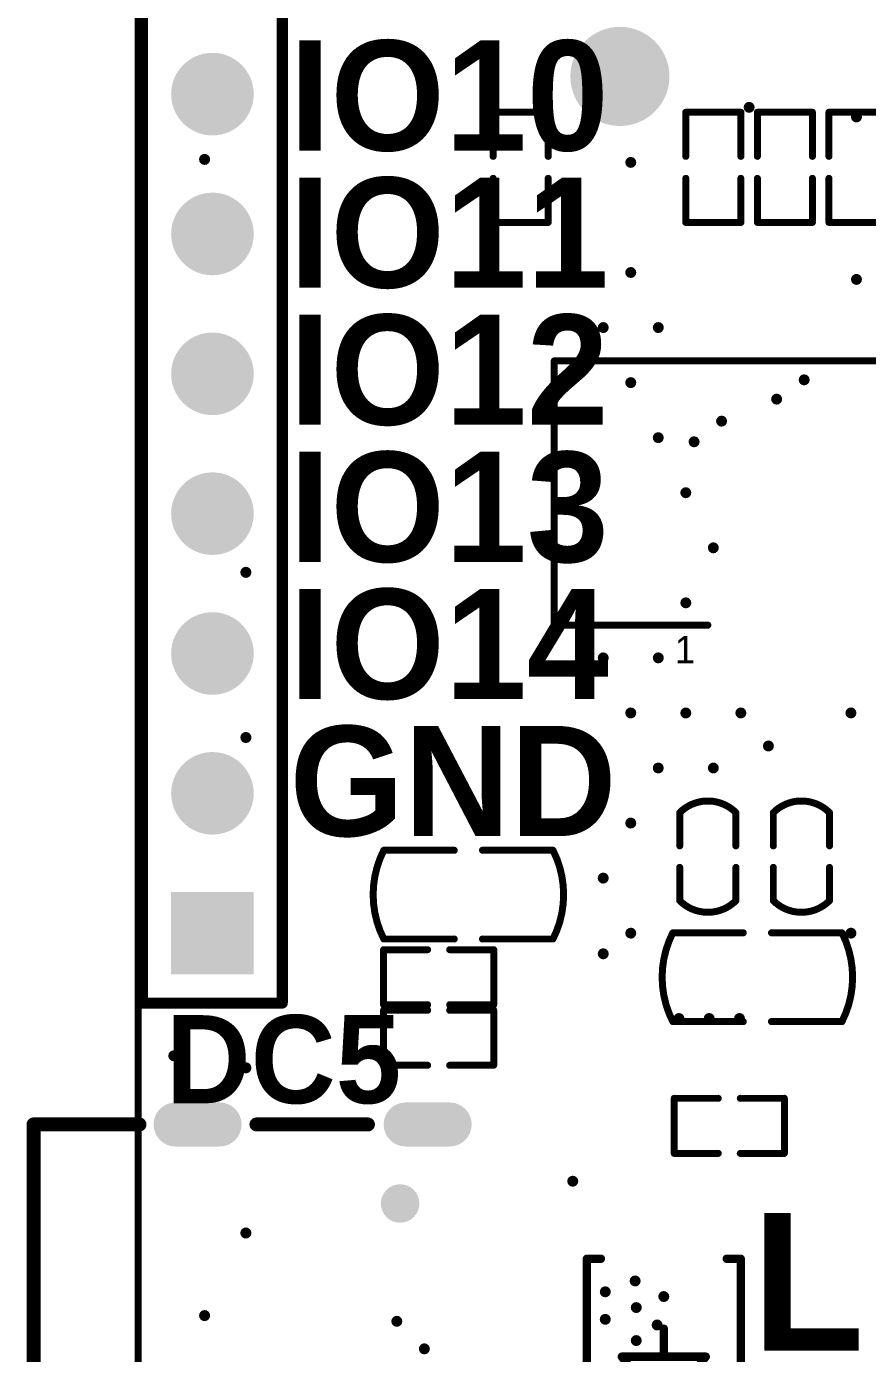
# Model space of a CAD drawing. Header units: millimetres. Extents: x -95 to 44, y -26 to 123.
# Drawn here: x -4.08 to 11.2, y 59.37 to 83.47 of the extents above; entities that cross this region are included whole.
import ezdxf

# ---------------------------------------------------------------- set-up
doc = ezdxf.new("R2010")
doc.units = ezdxf.units.MM
for name, color, linetype in [('KeepOutLayer', 6, 'Continuous'), ('MultiLayer', 9, 'Continuous'), ('PadHoleLayer', 156, 'Continuous'), ('TopOverlay', 2, 'Continuous'), ('ViaHoleLayer', 16, 'Continuous')]:
    doc.layers.add(name, color=color, linetype=linetype)
doc.styles.add('阿里巴巴普惠体 Heavy', font='', dxfattribs={"height": 0.2})
doc.styles.get('阿里巴巴普惠体 Heavy').set_extended_font_data('阿里巴巴普惠体 Heavy', bold=True)

# ---------------------------------------------------------------- blocks, each defined once
blk = doc.blocks.new('R0402_1')
at = {"layer": 'TopOverlay', "const_width": 0.127}
for points in [[(-0.51, 0.5), (-0.51, -0.5)], [(0.29, 0.5), (-0.478, 0.5)], [(1.472, 0.5), (0.69, 0.5)], [(1.49, 0.5), (1.49, -0.5)], [(0.29, -0.5), (-0.478, -0.5)], [(1.472, -0.5), (0.69, -0.5)]]:
    blk.add_lwpolyline(points, dxfattribs=at)
at = {"layer": 'TopOverlay', "const_width": 0.0635}
for points in [[(-0.542, 0.5, 1), (-0.478, 0.5, 1)], [(-0.51, 0.5, 1), (-0.446, 0.5, 1)], [(0.258, 0.5, 1), (0.322, 0.5, 1)], [(0.658, 0.5, 1), (0.722, 0.5, 1)], [(1.44, 0.5, 1), (1.504, 0.5, 1)], [(1.458, 0.5, 1), (1.522, 0.5, 1)], [(-0.542, -0.5, 1), (-0.478, -0.5, 1)], [(-0.51, -0.5, 1), (-0.446, -0.5, 1)], [(0.258, -0.5, 1), (0.322, -0.5, 1)], [(0.658, -0.5, 1), (0.722, -0.5, 1)], [(1.44, -0.5, 1), (1.504, -0.5, 1)], [(1.458, -0.5, 1), (1.522, -0.5, 1)]]:
    blk.add_lwpolyline(points, format="xyb", close=True, dxfattribs=at)
blk = doc.blocks.new('C0603_14')
at = {"layer": 'TopOverlay', "const_width": 0.127}
for points in [[(-1.537, -0.806, -0.239632), (-1.537, 0.806)], [(1.537, 0.806, -0.239632), (1.537, -0.806)]]:
    blk.add_lwpolyline(points, format="xyb", dxfattribs=at)
for points in [[(-1.537, 0.806), (-0.256, 0.806)], [(0.256, 0.806), (1.537, 0.806)], [(-1.537, -0.806), (-0.256, -0.806)], [(0.256, -0.806), (1.537, -0.806)]]:
    blk.add_lwpolyline(points, dxfattribs=at)
at = {"layer": 'TopOverlay', "const_width": 0.0635}
for points in [[(-1.568, 0.806, 1), (-1.505, 0.806, 1)], [(-1.568, 0.806, 1), (-1.505, 0.806, 1)], [(-0.288, 0.806, 1), (-0.224, 0.806, 1)], [(0.224, 0.806, 1), (0.288, 0.806, 1)], [(1.505, 0.806, 1), (1.568, 0.806, 1)], [(1.505, 0.806, 1), (1.568, 0.806, 1)], [(-1.568, -0.806, 1), (-1.505, -0.806, 1)], [(-1.568, -0.806, 1), (-1.505, -0.806, 1)], [(-0.288, -0.806, 1), (-0.224, -0.806, 1)], [(0.224, -0.806, 1), (0.288, -0.806, 1)], [(1.505, -0.806, 1), (1.568, -0.806, 1)], [(1.505, -0.806, 1), (1.568, -0.806, 1)]]:
    blk.add_lwpolyline(points, format="xyb", close=True, dxfattribs=at)
blk = doc.blocks.new('DO_214AC_24')
at = {"layer": 'TopOverlay', "const_width": 0.1524}
for points in [[(2.286, 1.397), (-2.286, 1.397)], [(-2.286, 1.143), (-2.286, 1.397)], [(2.286, 1.143), (2.286, 1.397)], [(0.508, 0), (-0.508, 0.762)], [(-0.508, -0.762), (-0.508, 0.762)], [(0.508, -0.762), (0.508, 0.762)], [(-0.508, 0), (-1.016, 0)], [(-0.508, -0.762), (0.508, 0)], [(1.016, 0), (0.508, 0)], [(-2.286, -1.397), (-2.286, -1.143)], [(2.286, -1.397), (2.286, -1.143)], [(2.286, -1.397), (-2.286, -1.397)]]:
    blk.add_lwpolyline(points, dxfattribs=at)
at = {"layer": 'TopOverlay', "const_width": 0.0762}
for points in [[(-2.3241, 1.397, 1), (-2.2479, 1.397, 1)], [(-2.3241, 1.397, 1), (-2.2479, 1.397, 1)], [(2.2479, 1.397, 1), (2.3241, 1.397, 1)], [(2.2479, 1.397, 1), (2.3241, 1.397, 1)], [(-2.3241, 1.143, 1), (-2.2479, 1.143, 1)], [(2.2479, 1.143, 1), (2.3241, 1.143, 1)], [(-0.5461, 0.762, 1), (-0.4699, 0.762, 1)], [(-0.5461, 0.762, 1), (-0.4699, 0.762, 1)], [(0.4699, 0.762, 1), (0.5461, 0.762, 1)], [(-1.0541, 0, 1), (-0.9779, 0, 1)], [(-0.5461, 0, 1), (-0.4699, 0, 1)], [(0.4699, 0, 1), (0.5461, 0, 1)], [(0.4699, 0, 1), (0.5461, 0, 1)], [(0.4699, 0, 1), (0.5461, 0, 1)], [(0.9779, 0, 1), (1.0541, 0, 1)], [(-0.5461, -0.762, 1), (-0.4699, -0.762, 1)], [(-0.5461, -0.762, 1), (-0.4699, -0.762, 1)], [(0.4699, -0.762, 1), (0.5461, -0.762, 1)], [(-2.3241, -1.143, 1), (-2.2479, -1.143, 1)], [(2.2479, -1.143, 1), (2.3241, -1.143, 1)], [(-2.3241, -1.397, 1), (-2.2479, -1.397, 1)], [(-2.3241, -1.397, 1), (-2.2479, -1.397, 1)], [(2.2479, -1.397, 1), (2.3241, -1.397, 1)], [(2.2479, -1.397, 1), (2.3241, -1.397, 1)]]:
    blk.add_lwpolyline(points, format="xyb", close=True, dxfattribs=at)
blk = doc.blocks.new('R0402_53')
at = {"layer": 'TopOverlay', "const_width": 0.127}
for points in [[(-0.51, 0.5), (-0.51, -0.5)], [(0.29, 0.5), (-0.478, 0.5)], [(1.472, 0.5), (0.69, 0.5)], [(1.49, 0.5), (1.49, -0.5)], [(0.29, -0.5), (-0.478, -0.5)], [(1.472, -0.5), (0.69, -0.5)]]:
    blk.add_lwpolyline(points, dxfattribs=at)
at = {"layer": 'TopOverlay', "const_width": 0.0635}
for points in [[(-0.542, 0.5, 1), (-0.478, 0.5, 1)], [(-0.51, 0.5, 1), (-0.446, 0.5, 1)], [(0.258, 0.5, 1), (0.322, 0.5, 1)], [(0.658, 0.5, 1), (0.722, 0.5, 1)], [(1.44, 0.5, 1), (1.504, 0.5, 1)], [(1.458, 0.5, 1), (1.522, 0.5, 1)], [(-0.542, -0.5, 1), (-0.478, -0.5, 1)], [(-0.51, -0.5, 1), (-0.446, -0.5, 1)], [(0.258, -0.5, 1), (0.322, -0.5, 1)], [(0.658, -0.5, 1), (0.722, -0.5, 1)], [(1.44, -0.5, 1), (1.504, -0.5, 1)], [(1.458, -0.5, 1), (1.522, -0.5, 1)]]:
    blk.add_lwpolyline(points, format="xyb", close=True, dxfattribs=at)
blk = doc.blocks.new('R0402_54')
at = {"layer": 'TopOverlay', "const_width": 0.127}
for points in [[(-0.51, 0.5), (-0.51, -0.5)], [(0.29, 0.5), (-0.478, 0.5)], [(1.472, 0.5), (0.69, 0.5)], [(1.49, 0.5), (1.49, -0.5)], [(0.29, -0.5), (-0.478, -0.5)], [(1.472, -0.5), (0.69, -0.5)]]:
    blk.add_lwpolyline(points, dxfattribs=at)
at = {"layer": 'TopOverlay', "const_width": 0.0635}
for points in [[(-0.542, 0.5, 1), (-0.478, 0.5, 1)], [(-0.51, 0.5, 1), (-0.446, 0.5, 1)], [(0.258, 0.5, 1), (0.322, 0.5, 1)], [(0.658, 0.5, 1), (0.722, 0.5, 1)], [(1.44, 0.5, 1), (1.504, 0.5, 1)], [(1.458, 0.5, 1), (1.522, 0.5, 1)], [(-0.542, -0.5, 1), (-0.478, -0.5, 1)], [(-0.51, -0.5, 1), (-0.446, -0.5, 1)], [(0.258, -0.5, 1), (0.322, -0.5, 1)], [(0.658, -0.5, 1), (0.722, -0.5, 1)], [(1.44, -0.5, 1), (1.504, -0.5, 1)], [(1.458, -0.5, 1), (1.522, -0.5, 1)]]:
    blk.add_lwpolyline(points, format="xyb", close=True, dxfattribs=at)
blk = doc.blocks.new('R0402_66')
at = {"layer": 'TopOverlay', "const_width": 0.127}
for points in [[(-0.51, 0.5), (-0.51, -0.5)], [(-0.478, 0.5), (0.29, 0.5)], [(0.69, 0.5), (1.472, 0.5)], [(1.49, 0.5), (1.49, -0.5)], [(-0.478, -0.5), (0.29, -0.5)], [(0.69, -0.5), (1.472, -0.5)]]:
    blk.add_lwpolyline(points, dxfattribs=at)
at = {"layer": 'TopOverlay', "const_width": 0.0635}
for points in [[(-0.542, 0.5, 1), (-0.478, 0.5, 1)], [(-0.51, 0.5, 1), (-0.446, 0.5, 1)], [(0.258, 0.5, 1), (0.322, 0.5, 1)], [(0.658, 0.5, 1), (0.722, 0.5, 1)], [(1.44, 0.5, 1), (1.504, 0.5, 1)], [(1.458, 0.5, 1), (1.522, 0.5, 1)], [(-0.542, -0.5, 1), (-0.478, -0.5, 1)], [(-0.51, -0.5, 1), (-0.446, -0.5, 1)], [(0.258, -0.5, 1), (0.322, -0.5, 1)], [(0.658, -0.5, 1), (0.722, -0.5, 1)], [(1.44, -0.5, 1), (1.504, -0.5, 1)], [(1.458, -0.5, 1), (1.522, -0.5, 1)]]:
    blk.add_lwpolyline(points, format="xyb", close=True, dxfattribs=at)
blk = doc.blocks.new('R0402_68')
at = {"layer": 'TopOverlay', "const_width": 0.127}
for points in [[(-0.51, 0.5), (-0.51, -0.5)], [(-0.478, 0.5), (0.29, 0.5)], [(0.69, 0.5), (1.472, 0.5)], [(1.49, 0.5), (1.49, -0.5)], [(-0.478, -0.5), (0.29, -0.5)], [(0.69, -0.5), (1.472, -0.5)]]:
    blk.add_lwpolyline(points, dxfattribs=at)
at = {"layer": 'TopOverlay', "const_width": 0.0635}
for points in [[(-0.542, 0.5, 1), (-0.478, 0.5, 1)], [(-0.51, 0.5, 1), (-0.446, 0.5, 1)], [(0.258, 0.5, 1), (0.322, 0.5, 1)], [(0.658, 0.5, 1), (0.722, 0.5, 1)], [(1.44, 0.5, 1), (1.504, 0.5, 1)], [(1.458, 0.5, 1), (1.522, 0.5, 1)], [(-0.542, -0.5, 1), (-0.478, -0.5, 1)], [(-0.51, -0.5, 1), (-0.446, -0.5, 1)], [(0.258, -0.5, 1), (0.322, -0.5, 1)], [(0.658, -0.5, 1), (0.722, -0.5, 1)], [(1.44, -0.5, 1), (1.504, -0.5, 1)], [(1.458, -0.5, 1), (1.522, -0.5, 1)]]:
    blk.add_lwpolyline(points, format="xyb", close=True, dxfattribs=at)
blk = doc.blocks.new('R0402_69')
at = {"layer": 'TopOverlay', "const_width": 0.127}
for points in [[(-0.51, 0.5), (-0.51, -0.5)], [(-0.478, 0.5), (0.29, 0.5)], [(0.69, 0.5), (1.472, 0.5)], [(1.49, 0.5), (1.49, -0.5)], [(-0.478, -0.5), (0.29, -0.5)], [(0.69, -0.5), (1.472, -0.5)]]:
    blk.add_lwpolyline(points, dxfattribs=at)
at = {"layer": 'TopOverlay', "const_width": 0.0635}
for points in [[(-0.542, 0.5, 1), (-0.478, 0.5, 1)], [(-0.51, 0.5, 1), (-0.446, 0.5, 1)], [(0.258, 0.5, 1), (0.322, 0.5, 1)], [(0.658, 0.5, 1), (0.722, 0.5, 1)], [(1.44, 0.5, 1), (1.504, 0.5, 1)], [(1.458, 0.5, 1), (1.522, 0.5, 1)], [(-0.542, -0.5, 1), (-0.478, -0.5, 1)], [(-0.51, -0.5, 1), (-0.446, -0.5, 1)], [(0.258, -0.5, 1), (0.322, -0.5, 1)], [(0.658, -0.5, 1), (0.722, -0.5, 1)], [(1.44, -0.5, 1), (1.504, -0.5, 1)], [(1.458, -0.5, 1), (1.522, -0.5, 1)]]:
    blk.add_lwpolyline(points, format="xyb", close=True, dxfattribs=at)
blk = doc.blocks.new('R0402_70')
at = {"layer": 'TopOverlay', "const_width": 0.127}
for points in [[(-0.51, 0.5), (-0.51, -0.5)], [(-0.478, 0.5), (0.29, 0.5)], [(0.69, 0.5), (1.472, 0.5)], [(1.49, 0.5), (1.49, -0.5)], [(-0.478, -0.5), (0.29, -0.5)], [(0.69, -0.5), (1.472, -0.5)]]:
    blk.add_lwpolyline(points, dxfattribs=at)
at = {"layer": 'TopOverlay', "const_width": 0.0635}
for points in [[(-0.542, 0.5, 1), (-0.478, 0.5, 1)], [(-0.51, 0.5, 1), (-0.446, 0.5, 1)], [(0.258, 0.5, 1), (0.322, 0.5, 1)], [(0.658, 0.5, 1), (0.722, 0.5, 1)], [(1.44, 0.5, 1), (1.504, 0.5, 1)], [(1.458, 0.5, 1), (1.522, 0.5, 1)], [(-0.542, -0.5, 1), (-0.478, -0.5, 1)], [(-0.51, -0.5, 1), (-0.446, -0.5, 1)], [(0.258, -0.5, 1), (0.322, -0.5, 1)], [(0.658, -0.5, 1), (0.722, -0.5, 1)], [(1.44, -0.5, 1), (1.504, -0.5, 1)], [(1.458, -0.5, 1), (1.522, -0.5, 1)]]:
    blk.add_lwpolyline(points, format="xyb", close=True, dxfattribs=at)
blk = doc.blocks.new('BAT_18650_B_87')
at = {"layer": 'MultiLayer'}
h = blk.add_hatch(color=9, dxfattribs=at)
edge = h.paths.add_edge_path()
edge.add_arc((35.461, 7.697), 0.9, 0, 360)
at = {"layer": 'PadHoleLayer'}
h = blk.add_hatch(color=156, dxfattribs=at)
edge = h.paths.add_edge_path()
edge.add_arc((35.461, 7.697), 0.9, 0, 360)
blk = doc.blocks.new('HDR1X16_88')
at = {"layer": 'MultiLayer'}
blk.add_hatch(color=9, dxfattribs=at).paths.add_polyline_path([(-0.75, 0.75), (0.75, 0.75), (0.75, -0.75), (-0.75, -0.75)])
h = blk.add_hatch(color=9, dxfattribs=at)
edge = h.paths.add_edge_path()
edge.add_arc((2.54, 0), 0.75, 0, 360)
h = blk.add_hatch(color=9, dxfattribs=at)
edge = h.paths.add_edge_path()
edge.add_arc((5.08, 0), 0.75, 0, 360)
h = blk.add_hatch(color=9, dxfattribs=at)
edge = h.paths.add_edge_path()
edge.add_arc((7.62, 0), 0.75, 0, 360)
h = blk.add_hatch(color=9, dxfattribs=at)
edge = h.paths.add_edge_path()
edge.add_arc((10.16, 0), 0.75, 0, 360)
h = blk.add_hatch(color=9, dxfattribs=at)
edge = h.paths.add_edge_path()
edge.add_arc((12.7, 0), 0.75, 0, 360)
h = blk.add_hatch(color=9, dxfattribs=at)
edge = h.paths.add_edge_path()
edge.add_arc((15.24, 0), 0.75, 0, 360)
at = {"layer": 'PadHoleLayer'}
h = blk.add_hatch(color=156, dxfattribs=at)
edge = h.paths.add_edge_path()
edge.add_arc((0, 0), 0.45, 0, 360)
h = blk.add_hatch(color=156, dxfattribs=at)
edge = h.paths.add_edge_path()
edge.add_arc((2.54, 0), 0.45, 0, 360)
h = blk.add_hatch(color=156, dxfattribs=at)
edge = h.paths.add_edge_path()
edge.add_arc((5.08, 0), 0.45, 0, 360)
h = blk.add_hatch(color=156, dxfattribs=at)
edge = h.paths.add_edge_path()
edge.add_arc((7.62, 0), 0.45, 0, 360)
h = blk.add_hatch(color=156, dxfattribs=at)
edge = h.paths.add_edge_path()
edge.add_arc((10.16, 0), 0.45, 0, 360)
h = blk.add_hatch(color=156, dxfattribs=at)
edge = h.paths.add_edge_path()
edge.add_arc((12.7, 0), 0.45, 0, 360)
h = blk.add_hatch(color=156, dxfattribs=at)
edge = h.paths.add_edge_path()
edge.add_arc((15.24, 0), 0.45, 0, 360)
at = {"layer": 'TopOverlay', "const_width": 0.2}
for points in [[(-1.27, 1.27), (-1.27, -1.27)], [(-1.27, 1.27), (0.635, 1.27)], [(0.635, 1.27), (39.37, 1.27)], [(-1.27, -1.27), (39.37, -1.27)]]:
    blk.add_lwpolyline(points, dxfattribs=at)
at = {"layer": 'TopOverlay', "const_width": 0.1}
for points in [[(-1.32, 1.27, 1), (-1.22, 1.27, 1)], [(-1.32, 1.27, 1), (-1.22, 1.27, 1)], [(0.585, 1.27, 1), (0.685, 1.27, 1)], [(0.585, 1.27, 1), (0.685, 1.27, 1)], [(-1.32, -1.27, 1), (-1.22, -1.27, 1)], [(-1.32, -1.27, 1), (-1.22, -1.27, 1)]]:
    blk.add_lwpolyline(points, format="xyb", close=True, dxfattribs=at)
blk = doc.blocks.new('TYPE_C_94')
at = {"layer": 'MultiLayer'}
h = blk.add_hatch(color=9, dxfattribs=at)
edge = h.paths.add_edge_path()
edge.add_arc((-4.325, -0.59), 0.4, 180, 360)
edge.add_line((-3.925, -0.59), (-3.925, 0.21))
edge.add_arc((-4.325, 0.21), 0.4, 0, 180)
edge.add_line((-4.725, 0.21), (-4.725, -0.59))
h = blk.add_hatch(color=9, dxfattribs=at)
edge = h.paths.add_edge_path()
edge.add_arc((4.325, -0.59), 0.4, 180, 360)
edge.add_line((4.725, -0.59), (4.725, 0.21))
edge.add_arc((4.325, 0.21), 0.4, 0, 180)
edge.add_line((3.925, 0.21), (3.925, -0.59))
h = blk.add_hatch(color=9, dxfattribs=at)
edge = h.paths.add_edge_path()
edge.add_arc((-2.89, -0.69), 0.35, 0, 360)
h = blk.add_hatch(color=9, dxfattribs=at)
edge = h.paths.add_edge_path()
edge.add_arc((2.89, -0.69), 0.35, 0, 360)
h = blk.add_hatch(color=9, dxfattribs=at)
edge = h.paths.add_edge_path()
edge.add_arc((-4.325, -4.77), 0.4, 180, 360)
edge.add_line((-3.925, -4.77), (-3.925, -3.97))
edge.add_arc((-4.325, -3.97), 0.4, 0, 180)
edge.add_line((-4.725, -3.97), (-4.725, -4.77))
h = blk.add_hatch(color=9, dxfattribs=at)
edge = h.paths.add_edge_path()
edge.add_arc((4.325, -4.77), 0.4, 180, 360)
edge.add_line((4.725, -4.77), (4.725, -3.97))
edge.add_arc((4.325, -3.97), 0.4, 0, 180)
edge.add_line((3.925, -3.97), (3.925, -4.77))
at = {"layer": 'PadHoleLayer'}
h = blk.add_hatch(color=156, dxfattribs=at)
edge = h.paths.add_edge_path()
edge.add_arc((-4.325, -0.54), 0.3, 180, 360)
edge.add_line((-4.025, -0.54), (-4.025, 0.16))
edge.add_arc((-4.325, 0.16), 0.3, 0, 180)
edge.add_line((-4.625, 0.16), (-4.625, -0.54))
h = blk.add_hatch(color=156, dxfattribs=at)
edge = h.paths.add_edge_path()
edge.add_arc((4.325, -0.54), 0.3, 180, 360)
edge.add_line((4.625, -0.54), (4.625, 0.16))
edge.add_arc((4.325, 0.16), 0.3, 0, 180)
edge.add_line((4.025, 0.16), (4.025, -0.54))
h = blk.add_hatch(color=156, dxfattribs=at)
edge = h.paths.add_edge_path()
edge.add_arc((-2.89, -0.69), 0.35, 0, 360)
h = blk.add_hatch(color=156, dxfattribs=at)
edge = h.paths.add_edge_path()
edge.add_arc((2.89, -0.69), 0.35, 0, 360)
h = blk.add_hatch(color=156, dxfattribs=at)
edge = h.paths.add_edge_path()
edge.add_arc((-4.325, -4.72), 0.3, 180, 360)
edge.add_line((-4.025, -4.72), (-4.025, -4.02))
edge.add_arc((-4.325, -4.02), 0.3, 0, 180)
edge.add_line((-4.625, -4.02), (-4.625, -4.72))
h = blk.add_hatch(color=156, dxfattribs=at)
edge = h.paths.add_edge_path()
edge.add_arc((4.325, -4.72), 0.3, 180, 360)
edge.add_line((4.625, -4.72), (4.625, -4.02))
edge.add_arc((4.325, -4.02), 0.3, 0, 180)
edge.add_line((4.025, -4.02), (4.025, -4.72))
at = {"layer": 'TopOverlay', "const_width": 0.254}
for points in [[(-4.325, -3.3), (-4.325, -1.275)], [(4.325, -3.3), (4.325, -1.275)], [(-4.325, -7.35), (-4.325, -5.425)], [(4.325, -7.35), (4.325, -5.425)], [(4.325, -7.35), (-4.325, -7.35)]]:
    blk.add_lwpolyline(points, dxfattribs=at)
at = {"layer": 'TopOverlay', "const_width": 0.127}
for points in [[(-4.389, -1.275, 1), (-4.262, -1.275, 1)], [(4.262, -1.275, 1), (4.389, -1.275, 1)], [(-4.389, -3.3, 1), (-4.262, -3.3, 1)], [(4.262, -3.3, 1), (4.389, -3.3, 1)], [(-4.389, -5.425, 1), (-4.262, -5.425, 1)], [(4.262, -5.425, 1), (4.389, -5.425, 1)], [(-4.389, -7.35, 1), (-4.262, -7.35, 1)], [(-4.389, -7.35, 1), (-4.262, -7.35, 1)], [(4.262, -7.35, 1), (4.389, -7.35, 1)], [(4.262, -7.35, 1), (4.389, -7.35, 1)]]:
    blk.add_lwpolyline(points, format="xyb", close=True, dxfattribs=at)
blk = doc.blocks.new('FPC_24P_96')
at = {"layer": 'TopOverlay', "const_width": 0.127}
for points in [[(-6.101, 2.405), (-8.891, 2.405)], [(-8.891, 2.405), (-8.891, -2.395)], [(8.889, 2.405), (6.099, 2.405)], [(8.889, 2.405), (8.889, -2.395)], [(8.889, -2.395), (-8.891, -2.395)]]:
    blk.add_lwpolyline(points, dxfattribs=at)
at = {"layer": 'TopOverlay', "const_width": 0.0635}
for points in [[(-8.923, 2.405, 1), (-8.859, 2.405, 1)], [(-8.923, 2.405, 1), (-8.859, 2.405, 1)], [(-6.133, 2.405, 1), (-6.069, 2.405, 1)], [(6.067, 2.405, 1), (6.131, 2.405, 1)], [(8.857, 2.405, 1), (8.921, 2.405, 1)], [(8.857, 2.405, 1), (8.921, 2.405, 1)], [(-8.923, -2.395, 1), (-8.859, -2.395, 1)], [(-8.923, -2.395, 1), (-8.859, -2.395, 1)], [(8.857, -2.395, 1), (8.921, -2.395, 1)], [(8.857, -2.395, 1), (8.921, -2.395, 1)]]:
    blk.add_lwpolyline(points, format="xyb", close=True, dxfattribs=at)
at = {"layer": 'TopOverlay'}
for s, p in [('24', (-6.7, 3.1)), ('1', (6.7, 3.1))]:
    blk.add_text(s, height=0.5, rotation=180, dxfattribs=at).set_placement(p)
blk = doc.blocks.new('C0402_136')
at = {"layer": 'TopOverlay', "const_width": 0.127}
for points in [[(-0.31, -0.51, -0.414214), (-0.31, 0.51)], [(1.29, 0.51, -0.414214), (1.29, -0.51)]]:
    blk.add_lwpolyline(points, format="xyb", dxfattribs=at)
for points in [[(-0.31, 0.51), (0.294, 0.51)], [(0.686, 0.51), (1.29, 0.51)], [(-0.31, -0.51), (0.294, -0.51)], [(0.686, -0.51), (1.29, -0.51)]]:
    blk.add_lwpolyline(points, dxfattribs=at)
at = {"layer": 'TopOverlay', "const_width": 0.0635}
for points in [[(-0.342, 0.51, 1), (-0.278, 0.51, 1)], [(-0.342, 0.51, 1), (-0.278, 0.51, 1)], [(0.262, 0.51, 1), (0.326, 0.51, 1)], [(0.654, 0.51, 1), (0.718, 0.51, 1)], [(1.258, 0.51, 1), (1.322, 0.51, 1)], [(1.258, 0.51, 1), (1.322, 0.51, 1)], [(-0.342, -0.51, 1), (-0.278, -0.51, 1)], [(-0.342, -0.51, 1), (-0.278, -0.51, 1)], [(0.262, -0.51, 1), (0.326, -0.51, 1)], [(0.654, -0.51, 1), (0.718, -0.51, 1)], [(1.258, -0.51, 1), (1.322, -0.51, 1)], [(1.258, -0.51, 1), (1.322, -0.51, 1)]]:
    blk.add_lwpolyline(points, format="xyb", close=True, dxfattribs=at)
blk = doc.blocks.new('C0603_137')
at = {"layer": 'TopOverlay', "const_width": 0.127}
for points in [[(-1.537, -0.806, -0.239632), (-1.537, 0.806)], [(1.537, 0.806, -0.239632), (1.537, -0.806)]]:
    blk.add_lwpolyline(points, format="xyb", dxfattribs=at)
for points in [[(-1.537, 0.806), (-0.256, 0.806)], [(0.256, 0.806), (1.537, 0.806)], [(-1.537, -0.806), (-0.256, -0.806)], [(0.256, -0.806), (1.537, -0.806)]]:
    blk.add_lwpolyline(points, dxfattribs=at)
at = {"layer": 'TopOverlay', "const_width": 0.0635}
for points in [[(-1.568, 0.806, 1), (-1.505, 0.806, 1)], [(-1.568, 0.806, 1), (-1.505, 0.806, 1)], [(-0.288, 0.806, 1), (-0.224, 0.806, 1)], [(0.224, 0.806, 1), (0.288, 0.806, 1)], [(1.505, 0.806, 1), (1.568, 0.806, 1)], [(1.505, 0.806, 1), (1.568, 0.806, 1)], [(-1.568, -0.806, 1), (-1.505, -0.806, 1)], [(-1.568, -0.806, 1), (-1.505, -0.806, 1)], [(-0.288, -0.806, 1), (-0.224, -0.806, 1)], [(0.224, -0.806, 1), (0.288, -0.806, 1)], [(1.505, -0.806, 1), (1.568, -0.806, 1)], [(1.505, -0.806, 1), (1.568, -0.806, 1)]]:
    blk.add_lwpolyline(points, format="xyb", close=True, dxfattribs=at)
blk = doc.blocks.new('C0402_138')
at = {"layer": 'TopOverlay', "const_width": 0.127}
for points in [[(-0.31, -0.51, -0.414214), (-0.31, 0.51)], [(1.29, 0.51, -0.414214), (1.29, -0.51)]]:
    blk.add_lwpolyline(points, format="xyb", dxfattribs=at)
for points in [[(-0.31, 0.51), (0.294, 0.51)], [(0.686, 0.51), (1.29, 0.51)], [(-0.31, -0.51), (0.294, -0.51)], [(0.686, -0.51), (1.29, -0.51)]]:
    blk.add_lwpolyline(points, dxfattribs=at)
at = {"layer": 'TopOverlay', "const_width": 0.0635}
for points in [[(-0.342, 0.51, 1), (-0.278, 0.51, 1)], [(-0.342, 0.51, 1), (-0.278, 0.51, 1)], [(0.262, 0.51, 1), (0.326, 0.51, 1)], [(0.654, 0.51, 1), (0.718, 0.51, 1)], [(1.258, 0.51, 1), (1.322, 0.51, 1)], [(1.258, 0.51, 1), (1.322, 0.51, 1)], [(-0.342, -0.51, 1), (-0.278, -0.51, 1)], [(-0.342, -0.51, 1), (-0.278, -0.51, 1)], [(0.262, -0.51, 1), (0.326, -0.51, 1)], [(0.654, -0.51, 1), (0.718, -0.51, 1)], [(1.258, -0.51, 1), (1.322, -0.51, 1)], [(1.258, -0.51, 1), (1.322, -0.51, 1)]]:
    blk.add_lwpolyline(points, format="xyb", close=True, dxfattribs=at)

msp = doc.modelspace()

# ---------------------------------------------------------------- hatches: boundary and pattern name
at = {"layer": 'ViaHoleLayer'}
h = msp.add_hatch(color=16, dxfattribs=at)
edge = h.paths.add_edge_path()
edge.add_arc((9.05, 82), 0.1, 0, 360)
h = msp.add_hatch(color=16, dxfattribs=at)
edge = h.paths.add_edge_path()
edge.add_arc((11, 81.825), 0.1, 0, 360)
h = msp.add_hatch(color=16, dxfattribs=at)
edge = h.paths.add_edge_path()
edge.add_arc((-0.842, 81.054), 0.101, 0, 360)
h = msp.add_hatch(color=16, dxfattribs=at)
edge = h.paths.add_edge_path()
edge.add_arc((6.9, 81), 0.1, 0, 360)
h = msp.add_hatch(color=16, dxfattribs=at)
edge = h.paths.add_edge_path()
edge.add_arc((6.9, 79), 0.1, 0, 360)
h = msp.add_hatch(color=16, dxfattribs=at)
edge = h.paths.add_edge_path()
edge.add_arc((11, 78.875), 0.1, 0, 360)
h = msp.add_hatch(color=16, dxfattribs=at)
edge = h.paths.add_edge_path()
edge.add_arc((6.4, 78), 0.1, 0, 360)
h = msp.add_hatch(color=16, dxfattribs=at)
edge = h.paths.add_edge_path()
edge.add_arc((7.4, 78), 0.1, 0, 360)
h = msp.add_hatch(color=16, dxfattribs=at)
edge = h.paths.add_edge_path()
edge.add_arc((10.05, 77.05), 0.1, 0, 360)
h = msp.add_hatch(color=16, dxfattribs=at)
edge = h.paths.add_edge_path()
edge.add_arc((6.9, 77), 0.1, 0, 360)
h = msp.add_hatch(color=16, dxfattribs=at)
edge = h.paths.add_edge_path()
edge.add_arc((9.55, 76.7), 0.1, 0, 360)
h = msp.add_hatch(color=16, dxfattribs=at)
edge = h.paths.add_edge_path()
edge.add_arc((8.55, 76.3), 0.1, 0, 360)
h = msp.add_hatch(color=16, dxfattribs=at)
edge = h.paths.add_edge_path()
edge.add_arc((7.4, 76), 0.1, 0, 360)
h = msp.add_hatch(color=16, dxfattribs=at)
edge = h.paths.add_edge_path()
edge.add_arc((8.05, 75.925), 0.1, 0, 360)
h = msp.add_hatch(color=16, dxfattribs=at)
edge = h.paths.add_edge_path()
edge.add_arc((7.9, 75), 0.1, 0, 360)
h = msp.add_hatch(color=16, dxfattribs=at)
edge = h.paths.add_edge_path()
edge.add_arc((8.4, 74), 0.1, 0, 360)
h = msp.add_hatch(color=16, dxfattribs=at)
edge = h.paths.add_edge_path()
edge.add_arc((-0.092, 73.554), 0.101, 0, 360)
h = msp.add_hatch(color=16, dxfattribs=at)
edge = h.paths.add_edge_path()
edge.add_arc((7.9, 73), 0.1, 0, 360)
h = msp.add_hatch(color=16, dxfattribs=at)
edge = h.paths.add_edge_path()
edge.add_arc((6.4, 72), 0.1, 0, 360)
h = msp.add_hatch(color=16, dxfattribs=at)
edge = h.paths.add_edge_path()
edge.add_arc((7.4, 72), 0.1, 0, 360)
h = msp.add_hatch(color=16, dxfattribs=at)
edge = h.paths.add_edge_path()
edge.add_arc((6.9, 71), 0.1, 0, 360)
h = msp.add_hatch(color=16, dxfattribs=at)
edge = h.paths.add_edge_path()
edge.add_arc((7.9, 71), 0.1, 0, 360)
h = msp.add_hatch(color=16, dxfattribs=at)
edge = h.paths.add_edge_path()
edge.add_arc((8.9, 71), 0.1, 0, 360)
h = msp.add_hatch(color=16, dxfattribs=at)
edge = h.paths.add_edge_path()
edge.add_arc((10.9, 71), 0.1, 0, 360)
h = msp.add_hatch(color=16, dxfattribs=at)
edge = h.paths.add_edge_path()
edge.add_arc((-0.092, 70.554), 0.101, 0, 360)
h = msp.add_hatch(color=16, dxfattribs=at)
edge = h.paths.add_edge_path()
edge.add_arc((9.4, 70.4), 0.1, 0, 360)
h = msp.add_hatch(color=16, dxfattribs=at)
edge = h.paths.add_edge_path()
edge.add_arc((6.4, 70), 0.1, 0, 360)
h = msp.add_hatch(color=16, dxfattribs=at)
edge = h.paths.add_edge_path()
edge.add_arc((7.4, 70), 0.1, 0, 360)
h = msp.add_hatch(color=16, dxfattribs=at)
edge = h.paths.add_edge_path()
edge.add_arc((8.4, 70), 0.1, 0, 360)
h = msp.add_hatch(color=16, dxfattribs=at)
edge = h.paths.add_edge_path()
edge.add_arc((6.9, 69), 0.1, 0, 360)
h = msp.add_hatch(color=16, dxfattribs=at)
edge = h.paths.add_edge_path()
edge.add_arc((6.4, 68), 0.1, 0, 360)
h = msp.add_hatch(color=16, dxfattribs=at)
edge = h.paths.add_edge_path()
edge.add_arc((6.9, 67), 0.1, 0, 360)
h = msp.add_hatch(color=16, dxfattribs=at)
edge = h.paths.add_edge_path()
edge.add_arc((10.9, 67), 0.1, 0, 360)
h = msp.add_hatch(color=16, dxfattribs=at)
edge = h.paths.add_edge_path()
edge.add_arc((6.4, 66.625), 0.1, 0, 360)
h = msp.add_hatch(color=16, dxfattribs=at)
edge = h.paths.add_edge_path()
edge.add_arc((7.775, 65.45), 0.1, 0, 360)
h = msp.add_hatch(color=16, dxfattribs=at)
edge = h.paths.add_edge_path()
edge.add_arc((8.325, 65.45), 0.1, 0, 360)
h = msp.add_hatch(color=16, dxfattribs=at)
edge = h.paths.add_edge_path()
edge.add_arc((8.875, 65.45), 0.1, 0, 360)
h = msp.add_hatch(color=16, dxfattribs=at)
edge = h.paths.add_edge_path()
edge.add_arc((-1.402, 64.773), 0.1, 0, 360)
h = msp.add_hatch(color=16, dxfattribs=at)
edge = h.paths.add_edge_path()
edge.add_arc((-0.092, 64.554), 0.101, 0, 360)
h = msp.add_hatch(color=16, dxfattribs=at)
edge = h.paths.add_edge_path()
edge.add_arc((5.846, 62.495), 0.1, 0, 360)
h = msp.add_hatch(color=16, dxfattribs=at)
edge = h.paths.add_edge_path()
edge.add_arc((-0.092, 61.554), 0.101, 0, 360)
h = msp.add_hatch(color=16, dxfattribs=at)
edge = h.paths.add_edge_path()
edge.add_arc((6.979, 60.683), 0.1, 0, 360)
h = msp.add_hatch(color=16, dxfattribs=at)
edge = h.paths.add_edge_path()
edge.add_arc((6.437, 60.486), 0.1, 0, 360)
h = msp.add_hatch(color=16, dxfattribs=at)
edge = h.paths.add_edge_path()
edge.add_arc((7.5, 60.4), 0.1, 0, 360)
h = msp.add_hatch(color=16, dxfattribs=at)
edge = h.paths.add_edge_path()
edge.add_arc((7, 60.2), 0.1, 0, 360)
h = msp.add_hatch(color=16, dxfattribs=at)
edge = h.paths.add_edge_path()
edge.add_arc((-0.842, 60.054), 0.101, 0, 360)
h = msp.add_hatch(color=16, dxfattribs=at)
edge = h.paths.add_edge_path()
edge.add_arc((2.65, 59.95), 0.1, 0, 360)
h = msp.add_hatch(color=16, dxfattribs=at)
edge = h.paths.add_edge_path()
edge.add_arc((6.437, 59.986), 0.1, 0, 360)
h = msp.add_hatch(color=16, dxfattribs=at)
edge = h.paths.add_edge_path()
edge.add_arc((7.379, 59.883), 0.1, 0, 360)
h = msp.add_hatch(color=16, dxfattribs=at)
edge = h.paths.add_edge_path()
edge.add_arc((3.15, 59.45), 0.1, 0, 360)
h = msp.add_hatch(color=16, dxfattribs=at)
edge = h.paths.add_edge_path()
edge.add_arc((7, 59.6), 0.1, 0, 360)

# ---------------------------------------------------------------- linework, layer by layer
at = {"layer": 'KeepOutLayer', "const_width": 0.127}
msp.add_lwpolyline([(-2.047, 2.032), (-2.047, 108.503)], dxfattribs=at)

# ---------------------------------------------------------------- block references
for name, p, rotation in [('HDR1X16_88', (-0.7, 67), 90), ('BAT_18650_B_87', (14.4, 47.1), 90), ('R0402_66', (4.9, 80.42), 90), ('R0402_68', (8.4, 80.42), 90), ('R0402_69', (9.7, 80.42), 90), ('R0402_70', (11, 80.42), 90), ('FPC_24P_96', (14.4, 75), 180), ('C0402_138', (8.3, 67.9), 90), ('C0402_136', (10, 67.9), 90), ('R0402_53', (3.9, 66.2), 180), ('R0402_54', (3.9, 65.1), 180), ('TYPE_C_94', (3.4, 59.2), 270), ('R0402_1', (9.18, 63.5), 180), ('DO_214AC_24', (7.5, 58.8), 270)]:
    msp.add_blockref(name, p, dxfattribs=dict(rotation=rotation))
for name, p in [('C0603_14', (3.95, 67.7)), ('C0603_137', (9.2, 66.2))]:
    msp.add_blockref(name, p)

# ---------------------------------------------------------------- texts
at = {"layer": 'TopOverlay', "style": '阿里巴巴普惠体 Heavy'}
for s, height, p in [('IO10', 2, (0.7, 81.215)), ('IO11', 2, (0.7, 78.725)), ('IO12', 2, (0.7, 76.235)), ('IO13', 2, (0.7, 73.744)), ('IO14', 2, (0.7, 71.254)), ('GND', 2, (0.7, 68.764)), ('DC5', 1.6, (-1.55, 63.911)), ('LILYGO®', 2.5, (9.1, 59.417))]:
    msp.add_text(s, height=height, rotation=360, dxfattribs=at).set_placement(p)

doc.saveas('drawing.dxf')
